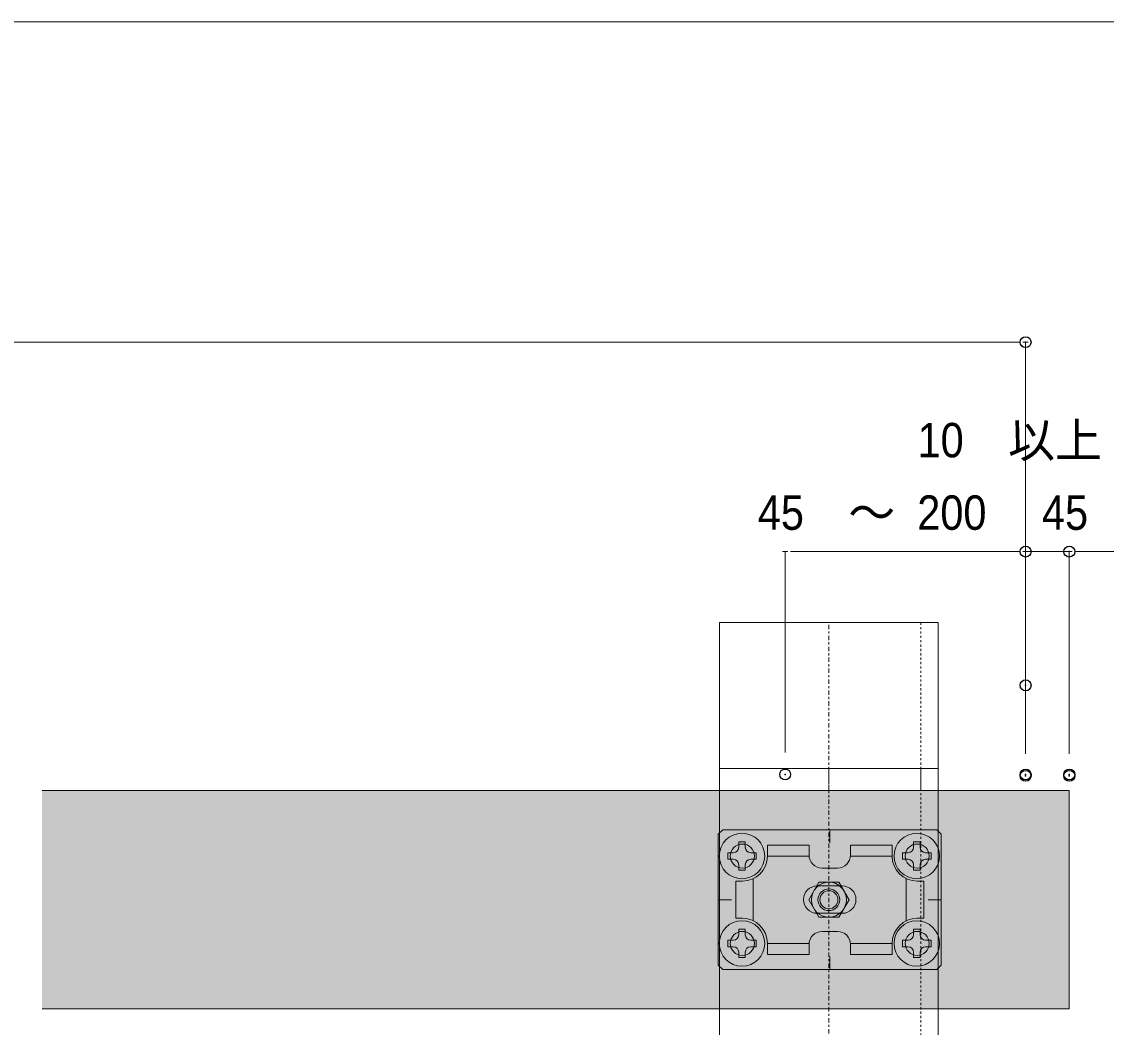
# Model space of a CAD drawing. Units: millimetres, scale not verified. Extents: x -1200 to 1200, y -342 to 342.
# Drawn here: x 969.76 to 1019.39, y -44.47 to 1.56 of the extents above; entities that cross this region are included whole.
import ezdxf
from ezdxf.enums import TextEntityAlignment as Align

# ---------------------------------------------------------------- set-up
doc = ezdxf.new("R2010")
doc.units = ezdxf.units.MM
doc.header["$PDMODE"] = 32
doc.header["$PDSIZE"] = 0.5
doc.linetypes.add('CHAIN1', pattern=[8, 5, -1, 1, -1])
doc.linetypes.add('DASHED1', pattern=[1.8, 1.2, -0.6])
for name, color, linetype, lineweight in [('0-0_一般', 7, 'Continuous', 9), ('0-1_0', 7, 'Continuous', 9), ('0-3_寸法', 7, 'Continuous', 9), ('0-5_ルーバー', 7, 'Continuous', 9), ('0-7_ストリンガー', 7, 'Continuous', 9), ('0-9_背面金物', 7, 'Continuous', 9)]:
    doc.layers.add(name, color=color, linetype=linetype, lineweight=lineweight)
doc.layers.add('0-6_ハッチング', color=254, linetype='Continuous')
doc.layers.add('0-A_Defpoints', color=7, linetype='Continuous')
doc.styles.add('Osaka', font='')
doc.styles.get('Osaka').set_extended_font_data('Osaka')

# ---------------------------------------------------------------- blocks, each defined once
blk = doc.blocks.new('シンボル-27')
at = {"layer": '0-7_ストリンガー'}
for p, q in [((-125, 1650), (-125, -1895)), ((125, 1650), (-125, 1650)), ((125, 1650), (125, -1900))]:
    blk.add_line(p, q, dxfattribs=at)
at = {"layer": '0-7_ストリンガー', "linetype": 'CHAIN1'}
blk.add_line((0, -1895), (0, 1650), dxfattribs=at)
at = {"layer": '0-7_ストリンガー', "linetype": 'DASHED1'}
blk.add_line((105, 1650), (105, -1895), dxfattribs=at)
blk = doc.blocks.new('グループ-455-1')
at = {"layer": '0-9_背面金物'}
for p, q in [((141295.9, 136575.34), (141290.9, 136570.34)), ((141418.4, 136575.34), (141295.9, 136575.34)), ((141418.4, 136575.34), (141540.9, 136575.34)), ((141418.4, 136560.34), (141418.4, 136575.34)), ((141540.9, 136575.34), (141545.9, 136570.34)), ((141290.9, 136570.34), (141290.9, 136495.34)), ((141290.9, 136570.34), (141290.9, 136495.34)), ((141545.9, 136570.34), (141545.9, 136495.34)), ((141545.9, 136570.34), (141545.9, 136495.34)), ((141347.15, 136557.84), (141347.15, 136545.34)), ((141394.65, 136557.84), (141347.15, 136557.84)), ((141394.65, 136557.84), (141394.65, 136546.59)), ((141442.15, 136557.84), (141442.15, 136546.59)), ((141442.15, 136557.84), (141489.65, 136557.84)), ((141489.65, 136557.84), (141489.65, 136545.34)), ((141394.65, 136545.34), (141347.15, 136545.34)), ((141442.15, 136545.34), (141489.65, 136545.34)), ((141409.65, 136531.59), (141427.15, 136531.59)), ((141318.4, 136516.59), (141310.9, 136516.59)), ((141310.9, 136516.59), (141310.9, 136474.09)), ((141330.9, 136471.23), (141330.9, 136519.45)), ((141432.78, 136511.09), (141404.03, 136511.09)), ((141505.9, 136471.23), (141505.9, 136519.45)), ((141518.4, 136516.59), (141525.9, 136516.59)), ((141525.9, 136516.59), (141525.9, 136474.09)), ((141290.9, 136420.34), (141290.9, 136495.34)), ((141305.9, 136495.34), (141290.9, 136495.34)), ((141545.9, 136495.34), (141530.9, 136495.34)), ((141545.9, 136420.34), (141545.9, 136495.34)), ((141318.4, 136474.09), (141310.9, 136474.09)), ((141432.78, 136479.84), (141404.03, 136479.84)), ((141518.4, 136474.09), (141525.9, 136474.09)), ((141409.65, 136459.09), (141427.15, 136459.09)), ((141347.15, 136432.84), (141347.15, 136445.34)), ((141394.65, 136445.34), (141347.15, 136445.34)), ((141394.65, 136432.84), (141394.65, 136444.09)), ((141442.15, 136445.34), (141489.65, 136445.34)), ((141442.15, 136432.84), (141442.15, 136444.09)), ((141489.65, 136432.84), (141489.65, 136445.34)), ((141394.65, 136432.84), (141347.15, 136432.84)), ((141418.4, 136415.34), (141418.4, 136430.34)), ((141442.15, 136432.84), (141489.65, 136432.84)), ((141295.9, 136415.34), (141290.9, 136420.34)), ((141418.4, 136415.34), (141295.9, 136415.34)), ((141418.4, 136415.34), (141540.9, 136415.34)), ((141540.9, 136415.34), (141545.9, 136420.34))]:
    blk.add_line(p, q, dxfattribs=at)
for centre, radius, start, end in [((141318.4, 136545.34), 13.75, 0, 180), ((141518.4, 136545.34), 13.75, 0, 180), ((141318.4, 136545.34), 13.75, 180, 0), ((141318.4, 136545.34), 28.75, 270, 0), ((141409.65, 136546.59), 15, 180, 270), ((141427.15, 136546.59), 15, 270, 0), ((141518.4, 136545.34), 28.75, 180, 270), ((141518.4, 136545.34), 13.75, 180, 0), ((141404.03, 136495.46), 15.62, 90, 270), ((141432.78, 136495.46), 15.62, 270, 90), ((141318.4, 136445.34), 28.75, 0, 90), ((141518.4, 136445.34), 28.75, 90, 180), ((141318.4, 136445.34), 13.75, 0, 180), ((141409.65, 136444.09), 15, 90, 180), ((141427.15, 136444.09), 15, 0, 90), ((141518.4, 136445.34), 13.75, 0, 180), ((141318.4, 136445.34), 13.75, 180, 0), ((141518.4, 136445.34), 13.75, 180, 0)]:
    blk.add_arc(centre, radius, start, end, dxfattribs=at)
blk = doc.blocks.new('グループ-456-1')
at = {"layer": '0-9_背面金物'}
for p, q in [((141405.84, 136515.34), (141394.3, 136495.34)), ((141428.94, 136515.34), (141405.84, 136515.34)), ((141440.48, 136495.34), (141428.94, 136515.34)), ((141394.3, 136495.34), (141405.84, 136475.34)), ((141428.94, 136475.34), (141440.48, 136495.34)), ((141405.84, 136475.34), (141428.94, 136475.34))]:
    blk.add_line(p, q, dxfattribs=at)
for radius in [20, 12.5, 10.34]:
    blk.add_circle((141417.39, 136495.34), radius, dxfattribs=at)
blk = doc.blocks.new('グループ-457-1')
at = {"layer": '0-9_背面金物'}
blk.add_line((141307.97, 136449.09), (141301.72, 136449.09), dxfattribs=at)
for points in [[(141321.72, 136455.34), (141321.72, 136461.59), (141314.22, 136461.59), (141314.22, 136455.34)], [(141301.72, 136449.09), (141301.72, 136441.59), (141307.97, 136441.59)], [(141327.97, 136441.59), (141334.22, 136441.59), (141334.22, 136449.09), (141327.97, 136449.09)], [(141314.22, 136435.34), (141314.22, 136429.09), (141321.72, 136429.09), (141321.72, 136435.34)]]:
    blk.add_lwpolyline(points, dxfattribs=at)
blk.add_circle((141317.97, 136445.34), 26, dxfattribs=at)
for centre, start, end in [((141307.97, 136455.34), 270, 0), ((141327.97, 136455.34), 180, 270), ((141307.97, 136435.34), 0, 90), ((141327.97, 136435.34), 90, 180)]:
    blk.add_arc(centre, 6.25, start, end, dxfattribs=at)
blk = doc.blocks.new('グループ-458-1')
at = {"layer": '0-9_背面金物'}
blk.add_line((141507.97, 136449.09), (141501.72, 136449.09), dxfattribs=at)
for points in [[(141521.72, 136455.34), (141521.72, 136461.59), (141514.22, 136461.59), (141514.22, 136455.34)], [(141501.72, 136449.09), (141501.72, 136441.59), (141507.97, 136441.59)], [(141527.97, 136441.59), (141534.22, 136441.59), (141534.22, 136449.09), (141527.97, 136449.09)], [(141514.22, 136435.34), (141514.22, 136429.09), (141521.72, 136429.09), (141521.72, 136435.34)]]:
    blk.add_lwpolyline(points, dxfattribs=at)
blk.add_circle((141517.97, 136445.34), 26, dxfattribs=at)
for centre, start, end in [((141507.97, 136455.34), 270, 0), ((141527.97, 136455.34), 180, 270), ((141507.97, 136435.34), 0, 90), ((141527.97, 136435.34), 90, 180)]:
    blk.add_arc(centre, 6.25, start, end, dxfattribs=at)
blk = doc.blocks.new('グループ-459-1')
at = {"layer": '0-9_背面金物'}
blk.add_line((141307.97, 136541.59), (141301.72, 136541.59), dxfattribs=at)
for points in [[(141314.22, 136555.34), (141314.22, 136561.59), (141321.72, 136561.59), (141321.72, 136555.34)], [(141301.72, 136541.59), (141301.72, 136549.09), (141307.97, 136549.09)], [(141327.97, 136549.09), (141334.22, 136549.09), (141334.22, 136541.59), (141327.97, 136541.59)], [(141321.72, 136535.34), (141321.72, 136529.09), (141314.22, 136529.09), (141314.22, 136535.34)]]:
    blk.add_lwpolyline(points, dxfattribs=at)
blk.add_circle((141317.97, 136545.34), 26, dxfattribs=at)
for centre, start, end in [((141307.97, 136555.34), 270, 0), ((141327.97, 136555.34), 180, 270), ((141307.97, 136535.34), 0, 90), ((141327.97, 136535.34), 90, 180)]:
    blk.add_arc(centre, 6.25, start, end, dxfattribs=at)
blk = doc.blocks.new('グループ-460-1')
at = {"layer": '0-9_背面金物'}
blk.add_line((141507.97, 136541.59), (141501.72, 136541.59), dxfattribs=at)
for points in [[(141514.22, 136555.34), (141514.22, 136561.59), (141521.72, 136561.59), (141521.72, 136555.34)], [(141501.72, 136541.59), (141501.72, 136549.09), (141507.97, 136549.09)], [(141527.97, 136549.09), (141534.22, 136549.09), (141534.22, 136541.59), (141527.97, 136541.59)], [(141521.72, 136535.34), (141521.72, 136529.09), (141514.22, 136529.09), (141514.22, 136535.34)]]:
    blk.add_lwpolyline(points, dxfattribs=at)
blk.add_circle((141517.97, 136545.34), 26, dxfattribs=at)
for centre, start, end in [((141507.97, 136555.34), 270, 0), ((141527.97, 136555.34), 180, 270), ((141507.97, 136535.34), 0, 90), ((141527.97, 136535.34), 90, 180)]:
    blk.add_arc(centre, 6.25, start, end, dxfattribs=at)
blk = doc.blocks.new('グループ-461-1')
at = {"layer": '0-9_背面金物'}
for name in ['グループ-455-1', 'グループ-459-1', 'グループ-460-1', 'グループ-456-1', 'グループ-457-1', 'グループ-458-1']:
    blk.add_blockref(name, (0, 0), dxfattribs=at)
blk = doc.blocks.new('_DOT')
at = {"layer": '0-1_0'}
for p, q in [((-2.5, 0), (-5, 0)), ((-1.25, 0), (1.25, 0))]:
    blk.add_line(p, q, dxfattribs=at)
blk = doc.blocks.new('グループ-648-1')
at = {"layer": '0-3_寸法'}
for p, q in [((141292.39, 136645.34), (141292.39, 136620.34)), ((141522.39, 136645.34), (141522.39, 136620.34)), ((141542.39, 136645.34), (141542.39, 136620.34))]:
    blk.add_line(p, q, dxfattribs=at)
blk = doc.blocks.new('グループ-649-1')
at = {"layer": '0-3_寸法', "linetype": 'CHAIN1'}
blk.add_line((141417.39, 136620.34), (141417.39, 136645.34), dxfattribs=at)
at = {"layer": '0-3_寸法'}
blk.add_blockref('グループ-648-1', (0, 0), dxfattribs=at)

msp = doc.modelspace()

# ---------------------------------------------------------------- linework, layer by layer
at = {"layer": '0-0_一般'}
msp.add_lwpolyline([(698.607, 1.558), (1098.607, 1.558), (1098.607, -258.442), (698.607, -258.442)], close=True, dxfattribs=at)
at = {"layer": '0-3_寸法'}
for p, q in [((842.196, -13.11), (1015.195, -13.11)), ((1015.696, -27.815), (1015.696, -13.11)), ((1004.696, -31.895), (1004.696, -22.696)), ((1005.196, -22.696), (1015.195, -22.696)), ((1015.195, -22.696), (1014.694, -22.696)), ((1015.696, -31.895), (1015.696, -22.696)), ((1015.696, -31.957), (1015.696, -22.696)), ((1017.696, -22.696), (1015.696, -22.696)), ((1017.696, -31.895), (1017.696, -22.696)), ((1017.696, -31.957), (1017.696, -22.696)), ((1028.195, -22.696), (1018.196, -22.696)), ((1018.196, -22.696), (1018.697, -22.696)), ((1011.696, -32.628), (1001.696, -32.628))]:
    msp.add_line(p, q, dxfattribs=at)
at = {"layer": '0-5_ルーバー'}
msp.add_lwpolyline([(970.696, -33.628), (1017.696, -33.628), (1017.696, -43.628), (970.696, -43.628)], dxfattribs=at)
at = {"layer": '0-6_ハッチング'}
msp.add_solid([(970.696, -43.628), (970.696, -33.628), (1017.696, -43.628), (1017.696, -33.628)], dxfattribs=at)
at = {"layer": '0-A_Defpoints'}
for p in [(1015.696, -13.11), (1015.696, -22.696), (1017.696, -22.696), (1015.696, -28.815), (1004.696, -32.895), (1015.696, -32.895), (1015.696, -32.957), (1017.696, -32.895), (1017.696, -32.957)]:
    msp.add_point(p, dxfattribs=at)

# ---------------------------------------------------------------- block references
at = {"layer": '0-3_寸法'}
for name, p, xscale, yscale in [('_DOT', (1015.696, -13.11), 0.1001489, 0.1001489), ('_DOT', (1015.696, -22.696), 0.1001489, 0.1001489), ('_DOT', (1015.696, -22.696), 0.1001489, 0.1001489), ('グループ-649-1', (-4650, -5498.442), 0.04, 0.04)]:
    msp.add_blockref(name, p, dxfattribs=dict(at, xscale=xscale, yscale=yscale))
at = {"layer": '0-3_寸法', "xscale": 0.1001489, "yscale": 0.1001489, "rotation": 180}
for p in [(1004.696, -22.696), (1017.696, -22.696), (1017.696, -22.696)]:
    msp.add_blockref('_DOT', p, dxfattribs=at)
at = {"layer": '0-7_ストリンガー', "xscale": 0.04, "yscale": 0.04}
msp.add_blockref('シンボル-27', (1006.696, -91.947), dxfattribs=at)
at = {"layer": '0-9_背面金物', "xscale": 0.04, "yscale": 0.04}
msp.add_blockref('グループ-461-1', (-4650, -5498.442), dxfattribs=at)

# ---------------------------------------------------------------- texts
at = {"layer": '0-3_寸法', "style": 'Osaka', "width": 0.9}
for s, p in [('10', (1010.754, -18.854)), ('45', (1003.445, -22.171)), ('200', (1010.741, -22.171)), ('45', (1016.445, -22.171))]:
    msp.add_text(s, height=1.576, dxfattribs=at).set_placement(p, align=Align.BOTTOM_LEFT)
at = {"layer": '0-3_寸法', "style": 'Osaka'}
for s, p in [('以上', (1014.89, -18.854)), ('～', (1007.582, -22.171))]:
    msp.add_text(s, height=1.576, dxfattribs=at).set_placement(p, align=Align.BOTTOM_LEFT)

doc.saveas('drawing.dxf')
